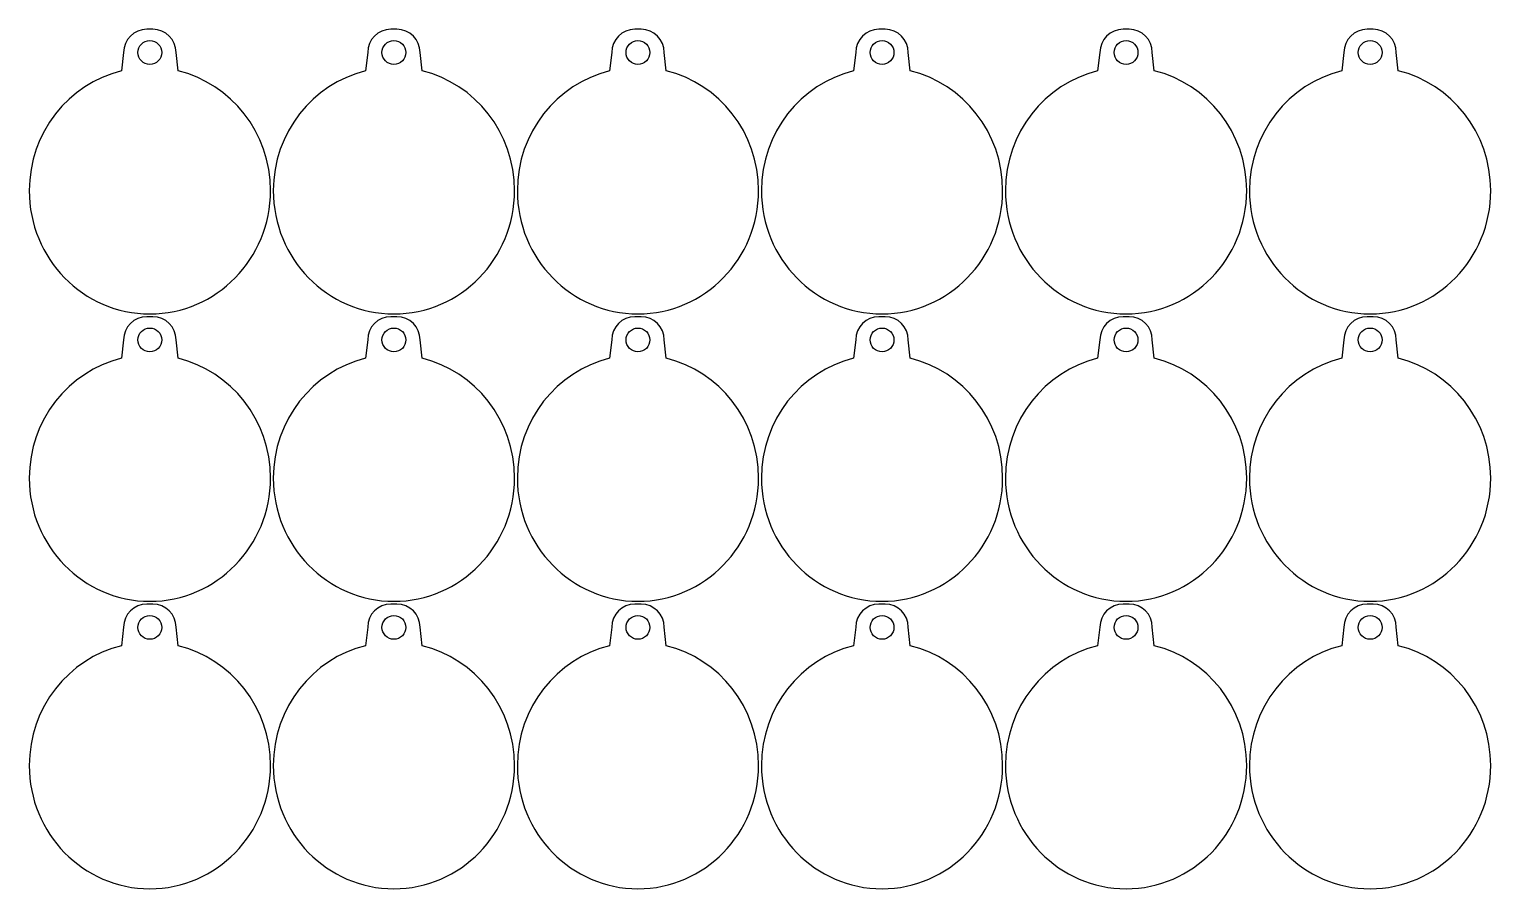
# Model space of a CAD drawing. Extents: x 20 to 168, y 22 to 289.
# Drawn here: x 20.2 to 167.8, y 202.2 to 289 of the extents above; entities that cross this region are included whole.
import ezdxf

# ---------------------------------------------------------------- set-up
doc = ezdxf.new("R2010")
doc.units = 0
doc.layers.add('backing', color=7, linetype='CONTINUOUS')

msp = doc.modelspace()

# ---------------------------------------------------------------- linework, layer by layer
at = {"layer": 'backing', "color": 7}
for points in [[(32.66746, 288.970359), (32.052314, 288.970359)], [(57.318775, 288.970359), (56.703628, 288.970359)], [(81.970091, 288.970359), (81.354944, 288.970359)], [(106.621405, 288.970359), (106.006265, 288.970359)], [(131.272715, 288.970359), (130.657575, 288.970359)], [(155.924025, 288.970359), (155.308886, 288.970359)], [(29.712785, 286.63083), (29.487653, 284.765672)], [(35.204732, 284.772246), (35.006439, 286.63083)], [(54.3641, 286.63083), (54.138968, 284.765671)], [(59.856047, 284.772245), (59.657754, 286.63083)], [(79.015416, 286.63083), (78.790283, 284.765671)], [(84.507363, 284.772245), (84.309069, 286.63083)], [(103.666735, 286.63083), (103.441601, 284.765671)], [(109.158675, 284.772245), (108.960391, 286.63083)], [(128.318048, 286.63083), (128.092915, 284.765671)], [(133.809985, 284.772245), (133.611702, 286.63083)], [(152.969358, 286.63083), (152.744225, 284.765671)], [(158.461296, 284.772245), (158.263012, 286.63083)], [(32.66746, 259.93907), (32.052314, 259.93907)], [(57.318775, 259.939069), (56.703628, 259.939069)], [(81.970091, 259.939069), (81.354944, 259.939069)], [(106.621405, 259.939069), (106.006265, 259.939069)], [(131.272715, 259.939069), (130.657575, 259.939069)], [(155.924025, 259.939069), (155.308886, 259.939069)], [(29.712785, 257.599541), (29.487653, 255.734383)], [(35.204732, 255.740957), (35.006439, 257.599541)], [(54.3641, 257.599541), (54.138968, 255.734382)], [(59.856047, 255.740956), (59.657754, 257.599541)], [(79.015416, 257.599541), (78.790283, 255.734382)], [(84.507363, 255.740956), (84.309069, 257.599541)], [(103.666735, 257.599541), (103.441601, 255.734382)], [(109.158675, 255.740956), (108.960391, 257.599541)], [(128.318048, 257.599541), (128.092915, 255.734382)], [(133.809985, 255.740956), (133.611702, 257.599541)], [(152.969358, 257.599541), (152.744225, 255.734382)], [(158.461296, 255.740956), (158.263012, 257.599541)], [(32.66746, 230.907781), (32.052314, 230.907781)], [(57.318775, 230.907781), (56.703628, 230.907781)], [(81.970091, 230.907781), (81.354944, 230.907781)], [(106.621405, 230.907781), (106.006265, 230.907781)], [(131.272715, 230.907781), (130.657575, 230.907781)], [(155.924025, 230.907781), (155.308886, 230.907781)], [(29.712785, 228.568252), (29.487653, 226.703094)], [(35.204732, 226.709668), (35.006439, 228.568252)], [(54.3641, 228.568252), (54.138968, 226.703093)], [(59.856047, 226.709667), (59.657754, 228.568252)], [(79.015416, 228.568252), (78.790283, 226.703093)], [(84.507363, 226.709667), (84.309069, 228.568252)], [(103.666735, 228.568252), (103.441601, 226.703093)], [(109.158675, 226.709667), (108.960391, 228.568252)], [(128.318048, 228.568252), (128.092915, 226.703093)], [(133.809985, 226.709667), (133.611702, 228.568252)], [(152.969358, 228.568252), (152.744225, 226.703093)], [(158.461296, 226.709667), (158.263012, 228.568252)]]:
    msp.add_lwpolyline(points, dxfattribs=at)
for points in [[(32.359612, 287.825519)], [(57.010927, 287.825519)], [(81.662243, 287.825519)], [(106.313559, 287.825519)], [(130.96487, 287.825519)], [(155.61618, 287.825519)], [(32.359612, 258.79423)], [(57.010927, 258.794229)], [(81.662243, 258.794229)], [(106.313559, 258.794229)], [(130.96487, 258.794229)], [(155.61618, 258.794229)], [(32.359612, 229.762941)], [(57.010927, 229.762941)], [(81.662243, 229.762941)], [(106.313559, 229.762941)], [(130.96487, 229.762941)], [(155.61618, 229.762941)]]:
    msp.add_lwpolyline(points, close=True, dxfattribs=at)
for points in [[(32.052314, 288.970359), (30.756371, 288.970359), (29.712785, 287.926773), (29.712785, 286.63083)], [(35.006439, 286.63083), (35.006439, 287.926773), (33.9634, 288.970359), (32.66746, 288.970359)], [(56.703628, 288.970359), (55.407687, 288.970359), (54.3641, 287.926772), (54.3641, 286.63083)], [(59.657754, 286.63083), (59.657754, 287.926772), (58.614715, 288.970359), (57.318775, 288.970359)], [(81.354944, 288.970359), (80.059002, 288.970359), (79.015416, 287.926772), (79.015416, 286.63083)], [(84.309069, 286.63083), (84.309069, 287.926772), (83.266031, 288.970359), (81.970091, 288.970359)], [(106.006265, 288.970359), (104.710316, 288.970359), (103.666735, 287.926772), (103.666735, 286.63083)], [(108.960391, 286.63083), (108.960391, 287.926772), (107.917351, 288.970359), (106.621405, 288.970359)], [(130.657575, 288.970359), (129.361629, 288.970359), (128.318048, 287.926772), (128.318048, 286.63083)], [(133.611702, 286.63083), (133.611702, 287.926772), (132.568661, 288.970359), (131.272715, 288.970359)], [(155.308886, 288.970359), (154.01294, 288.970359), (152.969358, 287.926772), (152.969358, 286.63083)], [(158.263012, 286.63083), (158.263012, 287.926772), (157.219971, 288.970359), (155.924025, 288.970359)], [(31.155612, 286.621519), (31.155597, 286.940844), (31.282442, 287.247095), (31.508239, 287.472892)], [(31.508239, 285.770145), (31.282442, 285.995943), (31.155597, 286.302194), (31.155612, 286.621519)], [(31.508239, 287.472892), (31.734036, 287.69869), (32.040287, 287.825534), (32.359612, 287.825519)], [(32.359612, 287.825519), (32.678937, 287.825534), (32.985188, 287.69869), (33.210986, 287.472892)], [(33.210986, 287.472892), (33.436783, 287.247095), (33.563627, 286.940844), (33.563612, 286.621519)], [(33.563612, 286.621519), (33.563627, 286.302194), (33.436783, 285.995943), (33.210986, 285.770145)], [(55.806927, 286.621519), (55.806912, 286.940844), (55.933757, 287.247095), (56.159554, 287.472892)], [(56.159553, 285.770145), (55.933756, 285.995943), (55.806912, 286.302194), (55.806927, 286.621519)], [(56.159554, 287.472892), (56.385351, 287.698689), (56.691602, 287.825534), (57.010927, 287.825519)], [(57.010927, 287.825519), (57.330252, 287.825534), (57.636503, 287.69869), (57.862301, 287.472893)], [(57.862301, 287.472893), (58.088098, 287.247096), (58.214943, 286.940845), (58.214927, 286.621519)], [(58.214927, 286.621519), (58.214943, 286.302194), (58.088098, 285.995942), (57.862301, 285.770145)], [(80.810869, 285.770145), (80.585072, 285.995943), (80.458227, 286.302194), (80.458243, 286.621519)], [(80.458243, 286.621519), (80.458228, 286.940844), (80.585072, 287.247095), (80.810869, 287.472892)], [(80.810869, 287.472892), (81.036666, 287.698689), (81.342917, 287.825534), (81.662243, 287.825519)], [(81.662243, 287.825519), (81.981568, 287.825534), (82.287819, 287.69869), (82.513616, 287.472893)], [(82.513616, 287.472893), (82.739414, 287.247096), (82.866258, 286.940845), (82.866243, 286.621519)], [(82.866243, 286.621519), (82.866259, 286.302194), (82.739414, 285.995942), (82.513617, 285.770145)], [(105.109554, 286.621519), (105.109539, 286.940845), (105.236384, 287.247097), (105.462183, 287.472894)], [(105.462182, 285.770143), (105.236384, 285.995941), (105.109539, 286.302193), (105.109554, 286.621519)], [(105.462183, 287.472894), (105.687981, 287.698691), (105.994233, 287.825535), (106.313559, 287.825519)], [(106.313559, 287.825519), (106.632885, 287.825535), (106.939136, 287.69869), (107.164934, 287.472893)], [(107.164934, 287.472893), (107.390731, 287.247096), (107.517576, 286.940845), (107.517561, 286.621519)], [(107.517561, 286.621519), (107.517576, 286.302193), (107.390732, 285.995942), (107.164934, 285.770145)], [(130.113495, 285.770145), (129.887697, 285.995942), (129.760852, 286.302193), (129.760868, 286.621519)], [(129.760868, 286.621519), (129.760853, 286.940845), (129.887698, 287.247096), (130.113495, 287.472893)], [(130.113495, 287.472893), (130.339293, 287.69869), (130.645544, 287.825535), (130.96487, 287.825519)], [(130.96487, 287.825519), (131.284195, 287.825535), (131.590447, 287.69869), (131.816244, 287.472893)], [(131.816244, 287.472893), (132.042042, 287.247096), (132.168887, 286.940845), (132.168871, 286.621519)], [(132.168871, 286.621519), (132.168887, 286.302193), (132.042042, 285.995942), (131.816244, 285.770145)], [(154.412178, 286.621519), (154.412163, 286.940845), (154.539008, 287.247096), (154.764805, 287.472893)], [(154.764805, 285.770145), (154.539008, 285.995942), (154.412163, 286.302193), (154.412178, 286.621519)], [(154.764805, 287.472893), (154.990603, 287.69869), (155.296854, 287.825535), (155.61618, 287.825519)], [(155.61618, 287.825519), (155.935506, 287.825535), (156.241757, 287.69869), (156.467554, 287.472893)], [(156.467554, 287.472893), (156.693352, 287.247096), (156.820197, 286.940845), (156.820182, 286.621519)], [(156.820182, 286.621519), (156.820197, 286.302193), (156.693352, 285.995942), (156.467555, 285.770145)], [(32.359612, 285.417519), (32.040287, 285.417504), (31.734036, 285.544348), (31.508239, 285.770145)], [(33.210986, 285.770145), (32.985188, 285.544348), (32.678937, 285.417504), (32.359612, 285.417519)], [(57.010927, 285.417519), (56.691601, 285.417503), (56.38535, 285.544348), (56.159553, 285.770145)], [(57.862301, 285.770145), (57.636504, 285.544348), (57.330252, 285.417503), (57.010927, 285.417519)], [(81.662243, 285.417519), (81.342917, 285.417503), (81.036666, 285.544348), (80.810869, 285.770145)], [(82.513617, 285.770145), (82.287819, 285.544348), (81.981568, 285.417503), (81.662243, 285.417519)], [(106.313559, 285.417519), (105.994233, 285.417502), (105.68798, 285.544346), (105.462182, 285.770143)], [(107.164934, 285.770145), (106.939137, 285.544347), (106.632885, 285.417503), (106.313559, 285.417519)], [(130.96487, 285.417519), (130.645544, 285.417503), (130.339292, 285.544347), (130.113495, 285.770145)], [(131.816244, 285.770145), (131.590447, 285.544347), (131.284195, 285.417503), (130.96487, 285.417519)], [(155.61618, 285.417519), (155.296854, 285.417503), (154.990603, 285.544347), (154.764805, 285.770145)], [(156.467555, 285.770145), (156.241757, 285.544347), (155.935506, 285.417503), (155.61618, 285.417519)], [(29.487653, 284.765672), (24.144044, 283.446805), (20.174658, 278.530003), (20.174458, 272.666519)], [(44.545315, 272.666519), (44.545113, 278.540094), (40.562204, 283.463497), (35.204732, 284.772246)], [(54.138968, 284.765671), (48.795358, 283.446805), (44.825973, 278.530002), (44.825773, 272.666518)], [(69.19663, 272.666518), (69.196428, 278.540094), (65.213519, 283.463498), (59.856047, 284.772245)], [(78.790283, 284.765671), (73.446674, 283.446805), (69.477289, 278.530002), (69.477088, 272.666518)], [(93.847946, 272.666518), (93.847743, 278.540094), (89.864835, 283.463498), (84.507363, 284.772245)], [(103.441601, 284.765671), (98.09799, 283.446805), (94.128605, 278.530002), (94.128404, 272.666518)], [(118.499263, 272.666518), (118.499061, 278.540094), (114.516151, 283.463498), (109.158675, 284.772245)], [(128.092915, 284.765671), (122.749303, 283.446805), (118.779919, 278.530002), (118.779717, 272.666518)], [(143.150573, 272.666518), (143.150371, 278.540094), (139.167462, 283.463498), (133.809985, 284.772245)], [(152.744225, 284.765671), (147.400613, 283.446805), (143.431229, 278.530002), (143.431028, 272.666518)], [(167.801883, 272.666518), (167.801682, 278.540094), (163.818772, 283.463498), (158.461296, 284.772245)], [(20.174458, 272.666519), (20.174365, 265.792291), (25.629888, 260.219693), (32.359612, 260.21953)], [(32.359612, 260.21953), (39.08957, 260.219353), (44.545407, 265.792052), (44.545315, 272.666519)], [(44.825773, 272.666518), (44.825679, 265.79229), (50.281204, 260.219692), (57.010927, 260.21953)], [(57.010927, 260.21953), (63.740884, 260.219353), (69.196722, 265.792052), (69.19663, 272.666518)], [(69.477088, 272.666518), (69.476995, 265.79229), (74.932519, 260.219692), (81.662243, 260.21953)], [(81.662243, 260.21953), (88.3922, 260.219353), (93.848038, 265.792052), (93.847946, 272.666518)], [(94.128404, 272.666518), (94.128309, 265.79229), (99.583835, 260.219692), (106.313559, 260.21953)], [(106.313559, 260.21953), (113.043514, 260.219353), (118.499358, 265.792052), (118.499263, 272.666518)], [(118.779717, 272.666518), (118.779622, 265.79229), (124.235148, 260.219692), (130.96487, 260.21953)], [(130.96487, 260.21953), (137.694824, 260.219353), (143.150668, 265.792052), (143.150573, 272.666518)], [(143.431028, 272.666518), (143.430932, 265.79229), (148.886459, 260.219692), (155.61618, 260.21953)], [(155.61618, 260.21953), (162.346134, 260.219353), (167.801979, 265.792052), (167.801883, 272.666518)], [(32.052314, 259.93907), (30.756371, 259.93907), (29.712785, 258.895484), (29.712785, 257.599541)], [(35.006439, 257.599541), (35.006439, 258.895484), (33.9634, 259.93907), (32.66746, 259.93907)], [(56.703628, 259.939069), (55.407687, 259.939069), (54.3641, 258.895483), (54.3641, 257.599541)], [(59.657754, 257.599541), (59.657754, 258.895483), (58.614715, 259.939069), (57.318775, 259.939069)], [(81.354944, 259.939069), (80.059002, 259.939069), (79.015416, 258.895483), (79.015416, 257.599541)], [(84.309069, 257.599541), (84.309069, 258.895483), (83.266031, 259.939069), (81.970091, 259.939069)], [(106.006265, 259.939069), (104.710316, 259.939069), (103.666735, 258.895483), (103.666735, 257.599541)], [(108.960391, 257.599541), (108.960391, 258.895483), (107.917351, 259.939069), (106.621405, 259.939069)], [(130.657575, 259.939069), (129.361629, 259.939069), (128.318048, 258.895483), (128.318048, 257.599541)], [(133.611702, 257.599541), (133.611702, 258.895483), (132.568661, 259.939069), (131.272715, 259.939069)], [(155.308886, 259.939069), (154.01294, 259.939069), (152.969358, 258.895483), (152.969358, 257.599541)], [(158.263012, 257.599541), (158.263012, 258.895483), (157.219971, 259.939069), (155.924025, 259.939069)], [(31.155612, 257.59023), (31.155597, 257.909555), (31.282442, 258.215806), (31.508239, 258.441603)], [(31.508239, 258.441603), (31.734036, 258.6674), (32.040287, 258.794245), (32.359612, 258.79423)], [(32.359612, 258.79423), (32.678937, 258.794245), (32.985188, 258.6674), (33.210986, 258.441603)], [(33.210986, 258.441603), (33.436783, 258.215806), (33.563627, 257.909555), (33.563612, 257.59023)], [(55.806927, 257.59023), (55.806912, 257.909555), (55.933757, 258.215806), (56.159554, 258.441603)], [(56.159554, 258.441603), (56.385351, 258.6674), (56.691602, 258.794245), (57.010927, 258.794229)], [(57.010927, 258.794229), (57.330252, 258.794245), (57.636503, 258.667401), (57.862301, 258.441603)], [(57.862301, 258.441603), (58.088098, 258.215806), (58.214943, 257.909555), (58.214927, 257.59023)], [(80.458243, 257.59023), (80.458228, 257.909555), (80.585072, 258.215806), (80.810869, 258.441603)], [(80.810869, 258.441603), (81.036666, 258.6674), (81.342917, 258.794245), (81.662243, 258.794229)], [(81.662243, 258.794229), (81.981568, 258.794245), (82.287819, 258.667401), (82.513616, 258.441603)], [(82.513616, 258.441603), (82.739414, 258.215806), (82.866258, 257.909555), (82.866243, 257.59023)], [(105.109554, 257.59023), (105.109539, 257.909556), (105.236384, 258.215808), (105.462183, 258.441605)], [(105.462183, 258.441605), (105.687981, 258.667402), (105.994233, 258.794246), (106.313559, 258.794229)], [(106.313559, 258.794229), (106.632885, 258.794245), (106.939136, 258.667401), (107.164934, 258.441604)], [(107.164934, 258.441604), (107.390731, 258.215807), (107.517576, 257.909556), (107.517561, 257.59023)], [(129.760868, 257.59023), (129.760853, 257.909556), (129.887698, 258.215807), (130.113495, 258.441604)], [(130.113495, 258.441604), (130.339293, 258.667401), (130.645544, 258.794245), (130.96487, 258.794229)], [(130.96487, 258.794229), (131.284195, 258.794245), (131.590447, 258.667401), (131.816244, 258.441604)], [(131.816244, 258.441604), (132.042042, 258.215807), (132.168887, 257.909556), (132.168871, 257.59023)], [(154.412178, 257.59023), (154.412163, 257.909556), (154.539008, 258.215807), (154.764805, 258.441604)], [(154.764805, 258.441604), (154.990603, 258.667401), (155.296854, 258.794245), (155.61618, 258.794229)], [(155.61618, 258.794229), (155.935506, 258.794245), (156.241757, 258.667401), (156.467554, 258.441604)], [(156.467554, 258.441604), (156.693352, 258.215807), (156.820197, 257.909556), (156.820182, 257.59023)], [(31.508239, 256.738856), (31.282442, 256.964653), (31.155597, 257.270904), (31.155612, 257.59023)], [(33.563612, 257.59023), (33.563627, 257.270904), (33.436783, 256.964653), (33.210986, 256.738856)], [(56.159553, 256.738856), (55.933756, 256.964653), (55.806912, 257.270905), (55.806927, 257.59023)], [(58.214927, 257.59023), (58.214943, 257.270904), (58.088098, 256.964653), (57.862301, 256.738856)], [(80.810869, 256.738856), (80.585072, 256.964653), (80.458227, 257.270905), (80.458243, 257.59023)], [(82.866243, 257.59023), (82.866259, 257.270904), (82.739414, 256.964653), (82.513617, 256.738856)], [(105.462182, 256.738854), (105.236384, 256.964652), (105.109539, 257.270904), (105.109554, 257.59023)], [(107.517561, 257.59023), (107.517576, 257.270904), (107.390732, 256.964653), (107.164934, 256.738855)], [(130.113495, 256.738855), (129.887697, 256.964653), (129.760852, 257.270904), (129.760868, 257.59023)], [(132.168871, 257.59023), (132.168887, 257.270904), (132.042042, 256.964653), (131.816244, 256.738855)], [(154.764805, 256.738855), (154.539008, 256.964653), (154.412163, 257.270904), (154.412178, 257.59023)], [(156.820182, 257.59023), (156.820197, 257.270904), (156.693352, 256.964653), (156.467555, 256.738855)], [(29.487653, 255.734383), (24.144044, 254.415515), (20.174658, 249.498713), (20.174458, 243.63523)], [(32.359612, 256.38623), (32.040287, 256.386214), (31.734036, 256.513059), (31.508239, 256.738856)], [(33.210986, 256.738856), (32.985188, 256.513059), (32.678937, 256.386214), (32.359612, 256.38623)], [(44.545315, 243.63523), (44.545113, 249.508804), (40.562204, 254.432208), (35.204732, 255.740957)], [(54.138968, 255.734382), (48.795358, 254.415515), (44.825973, 249.498713), (44.825773, 243.635229)], [(57.010927, 256.386229), (56.691601, 256.386214), (56.38535, 256.513059), (56.159553, 256.738856)], [(57.862301, 256.738856), (57.636504, 256.513058), (57.330252, 256.386214), (57.010927, 256.386229)], [(69.19663, 243.635229), (69.196428, 249.508804), (65.213519, 254.432208), (59.856047, 255.740956)], [(78.790283, 255.734382), (73.446674, 254.415515), (69.477289, 249.498713), (69.477088, 243.635229)], [(81.662243, 256.386229), (81.342917, 256.386214), (81.036666, 256.513059), (80.810869, 256.738856)], [(82.513617, 256.738856), (82.287819, 256.513058), (81.981568, 256.386214), (81.662243, 256.386229)], [(93.847946, 243.635229), (93.847743, 249.508804), (89.864835, 254.432208), (84.507363, 255.740956)], [(103.441601, 255.734382), (98.09799, 254.415515), (94.128605, 249.498713), (94.128404, 243.635229)], [(106.313559, 256.386229), (105.994233, 256.386213), (105.68798, 256.513057), (105.462182, 256.738854)], [(107.164934, 256.738855), (106.939137, 256.513058), (106.632885, 256.386213), (106.313559, 256.386229)], [(118.499263, 243.635229), (118.499061, 249.508804), (114.516151, 254.432208), (109.158675, 255.740956)], [(128.092915, 255.734382), (122.749303, 254.415515), (118.779919, 249.498713), (118.779717, 243.635229)], [(130.96487, 256.386229), (130.645544, 256.386213), (130.339292, 256.513058), (130.113495, 256.738855)], [(131.816244, 256.738855), (131.590447, 256.513058), (131.284195, 256.386213), (130.96487, 256.386229)], [(143.150573, 243.635229), (143.150371, 249.508804), (139.167462, 254.432208), (133.809985, 255.740956)], [(152.744225, 255.734382), (147.400613, 254.415515), (143.431229, 249.498713), (143.431028, 243.635229)], [(155.61618, 256.386229), (155.296854, 256.386213), (154.990603, 256.513058), (154.764805, 256.738855)], [(156.467555, 256.738855), (156.241757, 256.513058), (155.935506, 256.386213), (155.61618, 256.386229)], [(167.801883, 243.635229), (167.801682, 249.508804), (163.818772, 254.432208), (158.461296, 255.740956)], [(20.174458, 243.63523), (20.174365, 236.761001), (25.629888, 231.188403), (32.359612, 231.188241)], [(32.359612, 231.188241), (39.08957, 231.188064), (44.545407, 236.760763), (44.545315, 243.63523)], [(44.825773, 243.635229), (44.825679, 236.761001), (50.281204, 231.188403), (57.010927, 231.188241)], [(57.010927, 231.188241), (63.740884, 231.188064), (69.196722, 236.760762), (69.19663, 243.635229)], [(69.477088, 243.635229), (69.476995, 236.761001), (74.932519, 231.188403), (81.662243, 231.188241)], [(81.662243, 231.188241), (88.3922, 231.188064), (93.848038, 236.760762), (93.847946, 243.635229)], [(94.128404, 243.635229), (94.128309, 236.761001), (99.583835, 231.188403), (106.313559, 231.188241)], [(106.313559, 231.188241), (113.043514, 231.188064), (118.499358, 236.760762), (118.499263, 243.635229)], [(118.779717, 243.635229), (118.779622, 236.761001), (124.235148, 231.188403), (130.96487, 231.188241)], [(130.96487, 231.188241), (137.694824, 231.188064), (143.150668, 236.760762), (143.150573, 243.635229)], [(143.431028, 243.635229), (143.430932, 236.761001), (148.886459, 231.188403), (155.61618, 231.188241)], [(155.61618, 231.188241), (162.346134, 231.188064), (167.801979, 236.760762), (167.801883, 243.635229)], [(32.052314, 230.907781), (30.756371, 230.907781), (29.712785, 229.864195), (29.712785, 228.568252)], [(35.006439, 228.568252), (35.006439, 229.864195), (33.9634, 230.907781), (32.66746, 230.907781)], [(56.703628, 230.907781), (55.407687, 230.907781), (54.3641, 229.864194), (54.3641, 228.568252)], [(59.657754, 228.568252), (59.657754, 229.864194), (58.614715, 230.907781), (57.318775, 230.907781)], [(81.354944, 230.907781), (80.059002, 230.907781), (79.015416, 229.864194), (79.015416, 228.568252)], [(84.309069, 228.568252), (84.309069, 229.864194), (83.266031, 230.907781), (81.970091, 230.907781)], [(106.006265, 230.907781), (104.710316, 230.907781), (103.666735, 229.864194), (103.666735, 228.568252)], [(108.960391, 228.568252), (108.960391, 229.864194), (107.917351, 230.907781), (106.621405, 230.907781)], [(130.657575, 230.907781), (129.361629, 230.907781), (128.318048, 229.864194), (128.318048, 228.568252)], [(133.611702, 228.568252), (133.611702, 229.864194), (132.568661, 230.907781), (131.272715, 230.907781)], [(155.308886, 230.907781), (154.01294, 230.907781), (152.969358, 229.864194), (152.969358, 228.568252)], [(158.263012, 228.568252), (158.263012, 229.864194), (157.219971, 230.907781), (155.924025, 230.907781)], [(31.155612, 228.558941), (31.155597, 228.878266), (31.282442, 229.184517), (31.508239, 229.410314)], [(31.508239, 229.410314), (31.734036, 229.636112), (32.040287, 229.762956), (32.359612, 229.762941)], [(32.359612, 229.762941), (32.678937, 229.762956), (32.985188, 229.636112), (33.210986, 229.410314)], [(33.210986, 229.410314), (33.436783, 229.184517), (33.563627, 228.878266), (33.563612, 228.558941)], [(55.806927, 228.558941), (55.806912, 228.878266), (55.933757, 229.184517), (56.159554, 229.410314)], [(56.159554, 229.410314), (56.385351, 229.636111), (56.691602, 229.762956), (57.010927, 229.762941)], [(57.010927, 229.762941), (57.330252, 229.762956), (57.636503, 229.636112), (57.862301, 229.410315)], [(57.862301, 229.410315), (58.088098, 229.184518), (58.214943, 228.878267), (58.214927, 228.558941)], [(80.458243, 228.558941), (80.458228, 228.878266), (80.585072, 229.184517), (80.810869, 229.410314)], [(80.810869, 229.410314), (81.036666, 229.636111), (81.342917, 229.762956), (81.662243, 229.762941)], [(81.662243, 229.762941), (81.981568, 229.762956), (82.287819, 229.636112), (82.513616, 229.410315)], [(82.513616, 229.410315), (82.739414, 229.184518), (82.866258, 228.878267), (82.866243, 228.558941)], [(105.109554, 228.558941), (105.109539, 228.878267), (105.236384, 229.184519), (105.462183, 229.410316)], [(105.462183, 229.410316), (105.687981, 229.636113), (105.994233, 229.762957), (106.313559, 229.762941)], [(106.313559, 229.762941), (106.632885, 229.762957), (106.939136, 229.636112), (107.164934, 229.410315)], [(107.164934, 229.410315), (107.390731, 229.184518), (107.517576, 228.878267), (107.517561, 228.558941)], [(129.760868, 228.558941), (129.760853, 228.878267), (129.887698, 229.184518), (130.113495, 229.410315)], [(130.113495, 229.410315), (130.339293, 229.636112), (130.645544, 229.762957), (130.96487, 229.762941)], [(130.96487, 229.762941), (131.284195, 229.762957), (131.590447, 229.636112), (131.816244, 229.410315)], [(131.816244, 229.410315), (132.042042, 229.184518), (132.168887, 228.878267), (132.168871, 228.558941)], [(154.412178, 228.558941), (154.412163, 228.878267), (154.539008, 229.184518), (154.764805, 229.410315)], [(154.764805, 229.410315), (154.990603, 229.636112), (155.296854, 229.762957), (155.61618, 229.762941)], [(155.61618, 229.762941), (155.935506, 229.762957), (156.241757, 229.636112), (156.467554, 229.410315)], [(156.467554, 229.410315), (156.693352, 229.184518), (156.820197, 228.878267), (156.820182, 228.558941)], [(31.508239, 227.707567), (31.282442, 227.933365), (31.155597, 228.239616), (31.155612, 228.558941)], [(32.359612, 227.354941), (32.040287, 227.354926), (31.734036, 227.48177), (31.508239, 227.707567)], [(33.210986, 227.707567), (32.985188, 227.48177), (32.678937, 227.354926), (32.359612, 227.354941)], [(33.563612, 228.558941), (33.563627, 228.239616), (33.436783, 227.933365), (33.210986, 227.707567)], [(56.159553, 227.707567), (55.933756, 227.933365), (55.806912, 228.239616), (55.806927, 228.558941)], [(57.010927, 227.354941), (56.691601, 227.354925), (56.38535, 227.48177), (56.159553, 227.707567)], [(57.862301, 227.707567), (57.636504, 227.48177), (57.330252, 227.354925), (57.010927, 227.354941)], [(58.214927, 228.558941), (58.214943, 228.239616), (58.088098, 227.933364), (57.862301, 227.707567)], [(80.810869, 227.707567), (80.585072, 227.933365), (80.458227, 228.239616), (80.458243, 228.558941)], [(81.662243, 227.354941), (81.342917, 227.354925), (81.036666, 227.48177), (80.810869, 227.707567)], [(82.513617, 227.707567), (82.287819, 227.48177), (81.981568, 227.354925), (81.662243, 227.354941)], [(82.866243, 228.558941), (82.866259, 228.239616), (82.739414, 227.933364), (82.513617, 227.707567)], [(105.462182, 227.707565), (105.236384, 227.933363), (105.109539, 228.239615), (105.109554, 228.558941)], [(106.313559, 227.354941), (105.994233, 227.354924), (105.68798, 227.481768), (105.462182, 227.707565)], [(107.164934, 227.707567), (106.939137, 227.481769), (106.632885, 227.354925), (106.313559, 227.354941)], [(107.517561, 228.558941), (107.517576, 228.239615), (107.390732, 227.933364), (107.164934, 227.707567)], [(130.113495, 227.707567), (129.887697, 227.933364), (129.760852, 228.239615), (129.760868, 228.558941)], [(130.96487, 227.354941), (130.645544, 227.354925), (130.339292, 227.481769), (130.113495, 227.707567)], [(131.816244, 227.707567), (131.590447, 227.481769), (131.284195, 227.354925), (130.96487, 227.354941)], [(132.168871, 228.558941), (132.168887, 228.239615), (132.042042, 227.933364), (131.816244, 227.707567)], [(154.764805, 227.707567), (154.539008, 227.933364), (154.412163, 228.239615), (154.412178, 228.558941)], [(155.61618, 227.354941), (155.296854, 227.354925), (154.990603, 227.481769), (154.764805, 227.707567)], [(156.467555, 227.707567), (156.241757, 227.481769), (155.935506, 227.354925), (155.61618, 227.354941)], [(156.820182, 228.558941), (156.820197, 228.239615), (156.693352, 227.933364), (156.467555, 227.707567)], [(29.487653, 226.703094), (24.144044, 225.384227), (20.174658, 220.467425), (20.174458, 214.603941)], [(44.545315, 214.603941), (44.545113, 220.477516), (40.562204, 225.400919), (35.204732, 226.709668)], [(54.138968, 226.703093), (48.795358, 225.384227), (44.825973, 220.467424), (44.825773, 214.60394)], [(69.19663, 214.60394), (69.196428, 220.477516), (65.213519, 225.40092), (59.856047, 226.709667)], [(78.790283, 226.703093), (73.446674, 225.384227), (69.477289, 220.467424), (69.477088, 214.60394)], [(93.847946, 214.60394), (93.847743, 220.477516), (89.864835, 225.40092), (84.507363, 226.709667)], [(103.441601, 226.703093), (98.09799, 225.384227), (94.128605, 220.467424), (94.128404, 214.60394)], [(118.499263, 214.60394), (118.499061, 220.477516), (114.516151, 225.40092), (109.158675, 226.709667)], [(128.092915, 226.703093), (122.749303, 225.384227), (118.779919, 220.467424), (118.779717, 214.60394)], [(143.150573, 214.60394), (143.150371, 220.477516), (139.167462, 225.40092), (133.809985, 226.709667)], [(152.744225, 226.703093), (147.400613, 225.384227), (143.431229, 220.467424), (143.431028, 214.60394)], [(167.801883, 214.60394), (167.801682, 220.477516), (163.818772, 225.40092), (158.461296, 226.709667)], [(20.174458, 214.603941), (20.174365, 207.729713), (25.629888, 202.157115), (32.359612, 202.156952)], [(32.359612, 202.156952), (39.08957, 202.156775), (44.545407, 207.729474), (44.545315, 214.603941)], [(44.825773, 214.60394), (44.825679, 207.729712), (50.281204, 202.157114), (57.010927, 202.156952)], [(57.010927, 202.156952), (63.740884, 202.156775), (69.196722, 207.729474), (69.19663, 214.60394)], [(69.477088, 214.60394), (69.476995, 207.729712), (74.932519, 202.157114), (81.662243, 202.156952)], [(81.662243, 202.156952), (88.3922, 202.156775), (93.848038, 207.729474), (93.847946, 214.60394)], [(94.128404, 214.60394), (94.128309, 207.729712), (99.583835, 202.157114), (106.313559, 202.156952)], [(106.313559, 202.156952), (113.043514, 202.156775), (118.499358, 207.729474), (118.499263, 214.60394)], [(118.779717, 214.60394), (118.779622, 207.729712), (124.235148, 202.157114), (130.96487, 202.156952)], [(130.96487, 202.156952), (137.694824, 202.156775), (143.150668, 207.729474), (143.150573, 214.60394)], [(143.431028, 214.60394), (143.430932, 207.729712), (148.886459, 202.157114), (155.61618, 202.156952)], [(155.61618, 202.156952), (162.346134, 202.156775), (167.801979, 207.729474), (167.801883, 214.60394)]]:
    msp.add_open_spline(points, degree=3, dxfattribs=at)

doc.saveas('drawing.dxf')
